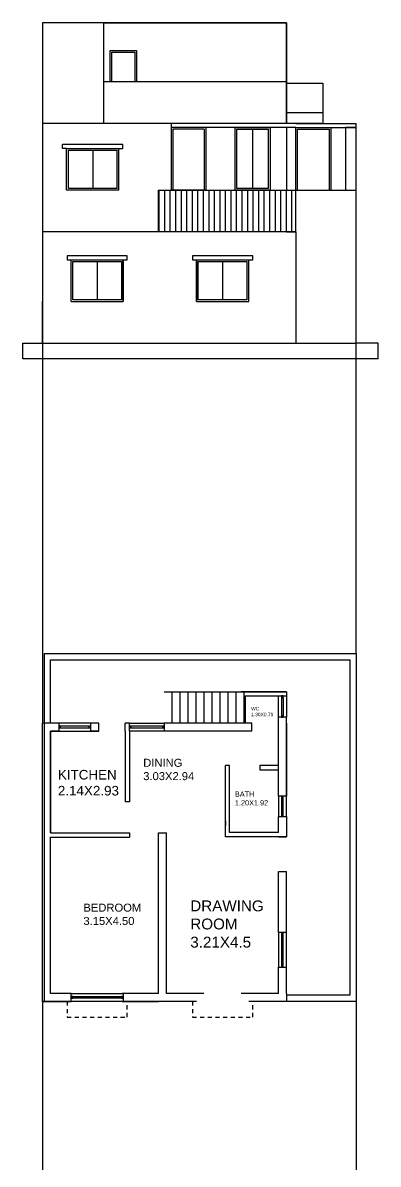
# Model space of a CAD drawing. Header units: metres. Extents: x 1916 to 2048, y 881 to 949.
# Drawn here: x 1959.81 to 1970.01, y 916.19 to 949 of the extents above; entities that cross this region are included whole.
import ezdxf

# ---------------------------------------------------------------- set-up
doc = ezdxf.new("R2010")
doc.units = ezdxf.units.M
doc.linetypes.add('ACAD_ISO02W100', pattern=[15, 12, -3])
doc.layers.add('DIL', color=7, linetype='Continuous')
doc.layers.add('WINDOWS', color=5, linetype='Continuous')
doc.styles.get("Standard").update_dxf_attribs({"font": 'arial.ttf'})

msp = doc.modelspace()

# ---------------------------------------------------------------- hatches: boundary and pattern name
h = msp.add_hatch()
h.set_pattern_fill('ANSI31', color=4, scale=0.05, angle=225)
h.set_pattern_definition([(270, (72.53977, -0.62959), (0.15875, -3e-17), [])])
edge = h.paths.add_edge_path()
edge.add_line((1963.709, 942.994), (1963.709, 944.194))
edge.add_line((1963.709, 944.194), (1967.653, 944.194))
edge.add_line((1967.653, 942.994), (1967.653, 944.194))
edge.add_line((1967.653, 942.994), (1964.619, 942.994))
edge.add_line((1967.379, 942.994), (1963.709, 942.994))

# ---------------------------------------------------------------- linework, layer by layer
for p, q in [((1967.379, 949.004), (1960.379, 949.004)), ((1960.379, 949.004), (1960.379, 939.794)), ((1962.139, 946.114), (1962.139, 949.004)), ((1962.139, 949.004), (1967.379, 949.004)), ((1962.319, 949.004), (1963.079, 949.004)), ((1967.379, 949.004), (1967.379, 946.114)), ((1967.379, 946.114), (1967.379, 949.004)), ((1962.319, 947.314), (1962.319, 948.206)), ((1962.319, 948.206), (1963.079, 948.206)), ((1962.369, 947.314), (1962.369, 948.156)), ((1962.369, 948.156), (1963.029, 948.156)), ((1963.029, 948.156), (1963.029, 947.314)), ((1963.079, 948.206), (1963.079, 947.314)), ((1962.139, 946.114), (1962.139, 947.314)), ((1962.139, 947.314), (1967.379, 947.314)), ((1967.379, 947.314), (1967.379, 946.114)), ((1967.379, 947.265), (1968.428, 947.265)), ((1968.428, 947.265), (1968.428, 946.114)), ((1967.379, 946.423), (1968.428, 946.423)), ((1967.653, 946.114), (1960.379, 946.114)), ((1967.379, 946.114), (1962.139, 946.114)), ((1967.379, 946.114), (1962.139, 946.114)), ((1963.079, 946.114), (1962.319, 946.114)), ((1964.069, 946.114), (1964.069, 944.194)), ((1967.653, 945.999), (1964.069, 945.999)), ((1965.019, 945.949), (1964.119, 945.949)), ((1964.119, 945.949), (1964.119, 944.194)), ((1965.019, 945.949), (1965.019, 944.194)), ((1965.069, 945.999), (1965.069, 944.194)), ((1965.909, 944.194), (1965.909, 945.999)), ((1965.909, 945.999), (1966.909, 945.999)), ((1965.959, 944.244), (1965.959, 945.949)), ((1965.959, 945.949), (1966.859, 945.949)), ((1966.409, 945.949), (1966.409, 944.244)), ((1966.859, 945.949), (1966.859, 944.244)), ((1966.909, 945.999), (1966.909, 944.194)), ((1968.399, 946.114), (1967.379, 946.114)), ((1967.379, 945.999), (1967.379, 944.194)), ((1967.653, 946.114), (1969.379, 946.114)), ((1967.653, 944.194), (1967.653, 945.999)), ((1967.653, 945.999), (1969.379, 945.999)), ((1967.653, 945.999), (1968.653, 945.999)), ((1967.703, 944.194), (1967.703, 945.949)), ((1967.703, 945.949), (1968.603, 945.949)), ((1968.603, 945.949), (1968.603, 944.194)), ((1968.653, 945.999), (1968.653, 944.194)), ((1969.379, 945.999), (1969.078, 945.999)), ((1969.078, 945.999), (1969.078, 944.194)), ((1969.379, 945.999), (1969.364, 945.999)), ((1969.379, 939.794), (1969.379, 946.114)), ((1962.684, 945.509), (1960.954, 945.509)), ((1960.954, 945.394), (1960.954, 945.509)), ((1961.069, 945.394), (1960.954, 945.394)), ((1961.069, 944.194), (1961.069, 945.394)), ((1961.069, 944.194), (1961.069, 945.394)), ((1961.069, 945.394), (1962.569, 945.394)), ((1961.119, 944.244), (1961.119, 945.344)), ((1961.119, 945.344), (1962.519, 945.344)), ((1961.819, 945.344), (1961.819, 944.244)), ((1962.519, 944.244), (1962.519, 945.344)), ((1962.569, 944.194), (1962.569, 945.394)), ((1962.569, 945.394), (1962.684, 945.394)), ((1962.684, 945.394), (1962.684, 945.509)), ((1962.569, 944.194), (1961.069, 944.194)), ((1962.519, 944.244), (1961.119, 944.244)), ((1964.939, 944.194), (1964.069, 944.194)), ((1965.069, 944.194), (1964.939, 944.194)), ((1966.909, 944.194), (1965.909, 944.194)), ((1966.859, 944.244), (1965.959, 944.244)), ((1967.653, 944.194), (1969.379, 944.194)), ((1963.709, 942.994), (1960.379, 942.994)), ((1967.379, 942.994), (1967.653, 942.994)), ((1967.653, 942.994), (1967.653, 939.794)), ((1961.195, 940.994), (1961.195, 942.194)), ((1961.195, 941.044), (1961.195, 942.194)), ((1961.945, 942.144), (1961.945, 941.044)), ((1965.546, 942.144), (1965.546, 941.044)), ((1966.296, 940.994), (1966.296, 942.194)), ((1959.811, 939.344), (1959.811, 939.794)), ((1959.811, 939.794), (1960.379, 939.794)), ((1960.379, 939.794), (1969.379, 939.794)), ((1960.379, 939.794), (1969.379, 939.794)), ((1960.379, 939.794), (1969.379, 939.794)), ((1960.379, 939.794), (1960.379, 928.874)), ((1970.014, 939.794), (1969.379, 939.794)), ((1969.379, 930.874), (1969.379, 939.794)), ((1970.014, 939.344), (1970.014, 939.794)), ((1970.014, 939.344), (1959.811, 939.344)), ((1960.429, 930.874), (1969.379, 930.874)), ((1960.429, 928.874), (1960.429, 930.874)), ((1969.379, 930.874), (1969.379, 920.874)), ((1960.609, 930.694), (1969.199, 930.694)), ((1960.609, 928.874), (1960.609, 930.694)), ((1969.199, 930.694), (1969.199, 921.054)), ((1963.869, 929.774), (1967.379, 929.774)), ((1964.099, 928.874), (1964.099, 929.774)), ((1964.329, 928.874), (1964.329, 929.774)), ((1964.559, 928.874), (1964.559, 929.774)), ((1964.789, 928.874), (1964.789, 929.774)), ((1965.019, 928.874), (1965.019, 929.774)), ((1965.249, 928.874), (1965.249, 929.774)), ((1965.479, 928.874), (1965.479, 929.774)), ((1965.709, 928.874), (1965.709, 929.774)), ((1965.939, 928.874), (1965.939, 929.774)), ((1967.379, 929.774), (1966.079, 929.774)), ((1966.169, 928.874), (1966.169, 929.774)), ((1966.199, 929.654), (1966.199, 928.874)), ((1966.199, 929.654), (1967.149, 929.654)), ((1967.239, 929.654), (1967.289, 929.654)), ((1967.379, 929.774), (1967.379, 929.604)), ((1960.379, 920.874), (1960.379, 928.874)), ((1960.843, 928.874), (1960.379, 928.874)), ((1961.989, 928.874), (1961.759, 928.874)), ((1961.759, 928.644), (1961.759, 928.874)), ((1961.989, 928.644), (1961.989, 928.874)), ((1962.869, 928.874), (1962.749, 928.874)), ((1962.749, 928.644), (1962.749, 928.874)), ((1966.389, 928.874), (1963.869, 928.874)), ((1966.389, 928.644), (1966.389, 928.874)), ((1967.149, 928.874), (1967.149, 929.04)), ((1967.149, 928.874), (1967.149, 928.874)), ((1967.149, 928.644), (1967.149, 928.874)), ((1967.379, 928.874), (1967.379, 929.04)), ((1967.379, 926.771), (1967.379, 928.874)), ((1967.379, 928.874), (1967.379, 926.771)), ((1960.609, 925.714), (1960.609, 928.644)), ((1960.843, 928.644), (1960.609, 928.644)), ((1960.609, 928.644), (1960.609, 925.714)), ((1960.609, 928.644), (1960.843, 928.644)), ((1961.989, 928.644), (1961.759, 928.644)), ((1961.759, 928.644), (1961.989, 928.644)), ((1962.749, 928.644), (1962.749, 926.614)), ((1962.869, 928.644), (1962.869, 926.614)), ((1966.389, 928.644), (1963.869, 928.644)), ((1967.149, 926.771), (1967.149, 928.644)), ((1965.629, 925.604), (1965.629, 927.654)), ((1965.749, 927.654), (1965.629, 927.654)), ((1965.749, 925.724), (1965.749, 927.654)), ((1967.149, 927.654), (1966.613, 927.654)), ((1966.613, 927.654), (1966.613, 927.534)), ((1966.613, 927.534), (1967.149, 927.534)), ((1962.869, 926.614), (1962.749, 926.614)), ((1965.629, 926.054), (1965.629, 925.934)), ((1967.149, 925.724), (1967.149, 926.184)), ((1967.379, 926.184), (1967.379, 925.604)), ((1960.609, 925.714), (1962.869, 925.714)), ((1960.609, 921.104), (1960.609, 925.604)), ((1960.609, 921.104), (1960.609, 925.594)), ((1960.609, 925.594), (1962.869, 925.594)), ((1962.869, 925.714), (1962.869, 925.594)), ((1963.709, 921.104), (1963.709, 925.714)), ((1963.709, 925.714), (1963.939, 925.714)), ((1963.939, 921.104), (1963.939, 925.714)), ((1967.379, 925.604), (1965.629, 925.604)), ((1967.149, 925.724), (1965.749, 925.724)), ((1967.149, 925.604), (1967.379, 925.604)), ((1967.149, 922.854), (1967.149, 924.604)), ((1967.149, 922.854), (1967.149, 924.604)), ((1967.149, 924.604), (1967.379, 924.604)), ((1967.379, 922.854), (1967.379, 924.604)), ((1967.379, 922.854), (1967.379, 924.604)), ((1967.149, 921.104), (1967.149, 921.854)), ((1967.149, 921.104), (1967.149, 921.854)), ((1967.379, 921.104), (1967.379, 921.854)), ((1967.379, 921.104), (1967.379, 921.854)), ((1961.195, 921.104), (1960.609, 921.104)), ((1963.709, 921.104), (1962.659, 921.104)), ((1965.009, 921.104), (1963.939, 921.104)), ((1967.149, 921.104), (1966.079, 921.104)), ((1967.379, 921.104), (1967.379, 920.874)), ((1969.199, 921.054), (1967.379, 921.054)), ((1961.195, 920.874), (1960.379, 920.874)), ((1960.379, 920.874), (1960.559, 920.874)), ((1960.379, 920.874), (1960.379, 911.111)), ((1960.559, 920.874), (1961.195, 920.874)), ((1961.195, 920.874), (1961.08, 920.874)), ((1964.796, 920.874), (1962.659, 920.874)), ((1962.659, 920.874), (1963.709, 920.874)), ((1962.695, 920.874), (1962.81, 920.874)), ((1969.379, 920.874), (1966.296, 920.874)), ((1969.379, 920.874), (1969.379, 913.111))]:
    msp.add_line(p, q)
at = {"color": 4}
for p, q in [((1963.709, 942.994), (1963.709, 944.194)), ((1963.709, 944.194), (1967.653, 944.194)), ((1967.653, 942.994), (1967.653, 944.194)), ((1967.379, 942.994), (1963.709, 942.994)), ((1967.653, 942.994), (1964.619, 942.994))]:
    msp.add_line(p, q, dxfattribs=at)
at = {"linetype": 'ACAD_ISO02W100'}
msp.add_line((1964.796, 920.874), (1964.681, 920.874), dxfattribs=at)
for points in [[(1962.695, 940.994), (1962.695, 942.194), (1962.81, 942.194), (1962.81, 942.309), (1961.08, 942.309), (1961.08, 942.194), (1961.195, 942.194), (1962.695, 942.194)], [(1961.245, 941.044), (1961.245, 942.144), (1962.645, 942.144), (1962.645, 941.044)], [(1966.296, 942.194), (1966.411, 942.194), (1966.411, 942.309), (1964.681, 942.309), (1964.681, 942.194), (1964.796, 942.194)], [(1964.796, 940.994), (1964.796, 942.194)], [(1964.846, 941.044), (1964.846, 942.144), (1966.246, 942.144), (1966.246, 941.044)]]:
    msp.add_lwpolyline(points, close=True)
at = {"linetype": 'ACAD_ISO02W100', "ltscale": 0.01}
for points in [[(1961.08, 920.874), (1961.08, 920.424), (1962.81, 920.424), (1962.81, 920.874)], [(1964.681, 920.874), (1964.681, 920.424), (1966.411, 920.424), (1966.411, 920.874)]]:
    msp.add_lwpolyline(points, dxfattribs=at)
at = {"layer": 'Defpoints'}
for p, q in [((1960.379, 939.794), (1960.379, 940.994)), ((1961.195, 940.994), (1962.695, 940.994)), ((1964.796, 940.994), (1966.296, 940.994)), ((1969.379, 940.087), (1969.379, 940.537)), ((1960.379, 939.794), (1969.379, 939.794))]:
    msp.add_line(p, q, dxfattribs=at)
at = {"layer": 'DIL', "color": 5}
for p, q in [((1967.149, 929.654), (1967.379, 929.654)), ((1967.149, 929.04), (1967.149, 929.654)), ((1967.239, 929.604), (1967.239, 929.09)), ((1967.289, 929.604), (1967.289, 929.09)), ((1967.379, 929.654), (1967.379, 929.04)), ((1961.759, 928.874), (1960.843, 928.874)), ((1960.843, 928.874), (1960.843, 928.644)), ((1961.759, 928.644), (1961.759, 928.874)), ((1962.869, 928.644), (1962.869, 928.874)), ((1962.869, 928.874), (1963.869, 928.874)), ((1963.869, 928.874), (1963.869, 928.644)), ((1967.379, 929.04), (1967.149, 929.04)), ((1960.839, 928.644), (1961.759, 928.644)), ((1961.709, 928.784), (1960.893, 928.784)), ((1960.893, 928.734), (1961.709, 928.734)), ((1963.869, 928.644), (1962.869, 928.644)), ((1963.819, 928.784), (1962.919, 928.784)), ((1962.919, 928.734), (1963.819, 928.734)), ((1967.379, 926.771), (1967.149, 926.771)), ((1967.149, 926.771), (1967.149, 926.184)), ((1967.239, 926.721), (1967.239, 926.234)), ((1967.289, 926.234), (1967.289, 926.721)), ((1967.379, 926.604), (1967.379, 926.771)), ((1967.379, 926.184), (1967.379, 926.604)), ((1967.149, 926.184), (1967.379, 926.184)), ((1967.379, 922.854), (1967.149, 922.854)), ((1967.149, 922.854), (1967.149, 921.854)), ((1967.239, 922.804), (1967.239, 921.904)), ((1967.289, 921.904), (1967.289, 922.804)), ((1967.379, 921.854), (1967.379, 922.854)), ((1967.149, 921.854), (1967.379, 921.854)), ((1967.239, 921.904), (1967.289, 921.904)), ((1961.195, 920.874), (1961.195, 921.104)), ((1961.245, 921.014), (1962.645, 921.014)), ((1962.645, 920.964), (1961.245, 920.964))]:
    msp.add_line(p, q, dxfattribs=at)
at = {"layer": 'DIL', "color": 4}
msp.add_line((1960.429, 920.874), (1960.429, 928.874), dxfattribs=at)
at = {"layer": 'DIL', "color": 5}
for points in [[(1967.239, 929.604), (1967.289, 929.604), (1967.289, 929.654), (1967.239, 929.654)], [(1967.239, 929.04), (1967.289, 929.04), (1967.289, 929.09), (1967.239, 929.09)], [(1960.843, 928.734), (1960.893, 928.734), (1960.893, 928.784), (1960.843, 928.784)], [(1961.709, 928.734), (1961.759, 928.734), (1961.759, 928.784), (1961.709, 928.784)], [(1962.869, 928.734), (1962.919, 928.734), (1962.919, 928.784), (1962.869, 928.784)], [(1963.819, 928.734), (1963.869, 928.734), (1963.869, 928.784), (1963.819, 928.784)], [(1967.239, 926.721), (1967.289, 926.721), (1967.289, 926.771), (1967.239, 926.771)], [(1967.239, 926.184), (1967.289, 926.184), (1967.289, 926.234), (1967.239, 926.234)], [(1967.239, 922.804), (1967.289, 922.804), (1967.289, 922.854), (1967.239, 922.854)], [(1967.239, 921.854), (1967.289, 921.854), (1967.289, 921.904), (1967.239, 921.904)], [(1961.195, 920.964), (1961.245, 920.964), (1961.245, 921.014), (1961.195, 921.014)], [(1962.645, 920.964), (1962.695, 920.964), (1962.695, 921.014), (1962.645, 921.014)]]:
    msp.add_lwpolyline(points, close=True, dxfattribs=at)
at = {"layer": 'WINDOWS'}
for p, q in [((1961.195, 921.104), (1962.695, 921.104)), ((1962.695, 921.104), (1962.695, 920.874)), ((1962.695, 921.104), (1962.695, 920.874)), ((1962.695, 920.874), (1961.195, 920.874)), ((1962.695, 920.874), (1962.659, 920.874))]:
    msp.add_line(p, q, dxfattribs=at)

# ---------------------------------------------------------------- texts
at = {"attachment_point": 1}
for s, width, gutter_width, heights, insert, char_height in [('WC\\P1.30X0.79', 0.23, 12.5, [0], (1966.366, 929.338), 0.1), ('DINING\\P3.03X2.94', 2.44494, 12.5, [0], (1963.268, 927.847), 0.23), ('KITCHEN\\P2.14X2.93', 0.0129, 1.378, [0], (1960.817, 927.527), 0.2755), ('BATH\\P1.20X1.92', 1.50805, 12.5, [0], (1965.901, 926.907), 0.15), ('BEDROOM\\P3.15X4.50', 0.20159, 12.5, [0], (1961.55, 923.683), 0.23), ('DRAWING ROOM 3.21X4.5', 2.76002, 1.562, [3.522], (1964.619, 923.775), 0.3125)]:
    msp.add_mtext_dynamic_manual_height_columns(s, width=width, gutter_width=gutter_width, heights=heights, dxfattribs=dict(at, insert=insert, char_height=char_height))

doc.saveas('drawing.dxf')
